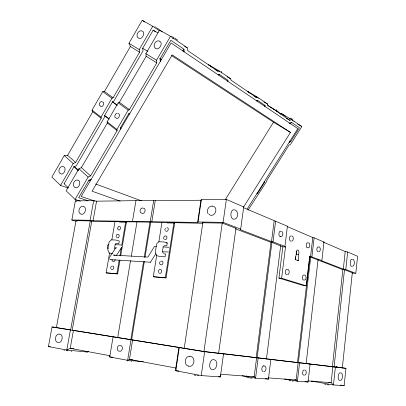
<?xml version="1.0" encoding="UTF-8"?>
<svg xmlns="http://www.w3.org/2000/svg" width="406" height="406" viewBox="0 0 406 406"><rect width="100%" height="100%" fill="white"/><g stroke="black" fill="none" stroke-linecap="round" stroke-linejoin="round"><path stroke-width="0.61" d="M256.856 193.662L257.688 193.2L264.402 182.543L264.407 181.67M265.027 106.453L265.032 105.408L257.688 100.429L256.759 100.866M56.373 327.51L52.044 326.957L48.416 346.572L66.787 350.058L70.218 348.323L73.43 330.367L178.904 347.455L175.823 368.029L175.793 370.749L201.254 375.58L220.367 376.935L223.528 353.92L222.96 353.768L298.166 362.644L296.136 380.001L297.41 381.239L308.073 382.026L310.108 364.091L309.697 364.004M250.761 93.613L247.234 91.203L257.688 97.283L267.691 104.134L267.676 105.174L289.874 120.328L291.554 119.481L301.825 126.535L290.594 144.353L288.96 145.216L266.838 180.335L266.828 181.208L248.096 210.085M295.69 259.886L295.735 256.825M298.293 260.642L298.572 254.171A2.563 1.279 -87.9 0 0 297.948 249.989A2.563 1.279 -87.9 0 0 296.421 253.359L295.172 259.51L298.293 260.642L297.248 260.586M116.065 236.399L116.42 235.069L117.344 234.272M117.41 228.563L118.349 226.599M112.02 259.657L112.041 260.566M342.334 367.978L352.317 272.715M313.376 381.259L311.534 381.117L333.473 384.944L344.151 385.7L345.953 368.349L342.263 367.775M355.813 273.324L357.584 256.262L347.658 251.964L345.217 251.558L323.541 242.204L323.968 242.047L321.862 260.576L321.44 260.703L343.334 269.077L345.79 269.472L355.813 273.324L352.078 273.086M218.707 353.144L335.376 367.105L333.473 384.944L331.139 382.67L328.708 382.249M345.79 269.472L347.658 251.964M332.372 367.009L342.877 269.3M332.849 366.74L331.139 382.67L307.778 380.889M343.334 269.077L345.217 251.558M334.052 367.334L344.542 269.315M306.16 363.39L318.055 259.637M321.862 260.576L310.565 256.541L312.782 237.561L287.037 226.452M298.364 362.756L310.773 256.521M299.552 362.842L297.41 381.239L284.55 378.965M311.909 256.759L314.117 237.789L312.782 237.561M235.916 228.999L270.437 242.128L271.908 242.377L282.835 246.848L278.937 278.069L303.652 285.626L306.236 285.829L309.707 256.211L310.565 256.541M297.456 362.812L309.895 256.506M306.236 285.829L281.612 278.262L285.499 246.955L284.53 246.584L284.916 246.417L287.423 226.243L243.641 207.73M266.453 359.061L280.698 245.594M256.14 358.077L271.051 241.89M256.607 357.737L254.161 376.798L255.562 378.164L268.417 379.108L270.858 359.457L270.498 359.381M284.916 246.417L272.984 241.844L271.497 241.6L274.151 220.894M257.15 357.595L271.969 241.92M258.14 357.96L255.562 378.164L242.103 375.717M272.984 241.844L275.628 221.148M246.741 375.946L246.609 377.382M235.987 228.035L218.626 353.24L203.934 351.479L52.044 326.957M271.497 241.6L240.032 229.568L240.667 229.116L243.712 206.933L226.36 199.417L201.381 199.656L200.929 200.244L197.605 222.463L93.06 220.757L90.137 220.275L71.842 219.986L75.379 200.868L93.659 200.691L96.562 201.183L153.701 200.391L155.244 200.655L200.929 200.244M203.863 351.977L222.285 222.869M201.254 375.58L204.66 351.692L223.528 353.92M240.667 229.116L223.087 222.366L226.36 199.417M184.217 348.384L202.883 222.407M178.904 347.455L179.259 347.577L175.793 370.749L178.939 370.988M197.605 222.463L198.042 221.975L201.381 199.656M163.821 253.857L165.521 253.948L165.069 256.836L159.959 256.541L156.64 255.618L155.31 252.222L156.64 243.91L158.853 241.753L163.963 241.956L167.247 242.966L166.8 245.838L163.963 245.711M166.069 277.917L165.333 277.734L173.92 222.808L174.631 223.056L166.069 277.917L153.275 276.745L156.752 254.963M163.248 246.467L162.476 251.37L163.278 253.308M158.837 241.895L161.918 222.6M131.564 339.974L144.358 261.362M145.074 256.998L150.758 222.062M132.605 339.954L129.448 359.376L127.636 360.32L109.706 356.945L109.894 355.727L70.218 348.323L71.456 348.444M151.824 221.717L155.244 200.655M130.803 339.802L143.526 261.763M144.237 257.389L150.037 221.808M130.991 339.72L127.636 360.32L143.364 361.7M150.266 221.458L153.701 200.391M117.745 337.391L130.539 260.611M131.27 256.242L136.989 221.909L202.376 223.259L202.827 222.777L222.255 223.097L235.947 228.324M109.59 252.938L106.144 272.868L117.628 273.923L119.953 260.221M120.694 255.856L126.398 222.214L125.667 221.98L121.643 245.681M132.457 221.397L135.974 200.559M106.144 272.868L116.872 273.751L119.202 260.028M119.948 255.663L121.323 247.553M111.853 239.86L114.974 221.798M114.411 248.908L115.202 244.29M70.411 329.931L66.787 350.058L87.326 352.017L88.422 351.454M90.137 220.275L93.659 200.691M70.578 330.276L90.279 220.737M72.172 330.413L91.751 221.275M93.06 220.757L96.562 201.183M56.363 327.698L76.013 220.828M165.039 228.811L164.963 230.227M136.989 221.915L93.152 221.392L90.244 220.915L76.039 220.676L77.236 221.031M139.568 52.196L130.397 46.512L128.966 43.269L142.201 20.3L152.763 26.263L139.243 49.598L139.568 52.196L113.117 97.8L111.924 98.298L101.018 117.106L101.231 118.298L75.612 162.466L67.619 155.31L64.275 155.539L51.877 177.052L60.535 185.4L68.228 188.054M101.231 118.298L92.771 111.721L92.05 110.153L102.743 91.609L104.438 91.497L113.117 97.8M67.619 155.31L92.771 111.721M104.438 91.497L130.397 46.512M60.535 185.4L73.187 163.567L75.612 162.466M64.102 183.73L73.907 166.83L76.323 165.729L104.738 116.791L104.53 115.603L112.503 101.865L113.69 101.368L143.024 50.851L142.709 48.253L153.189 30.196L155.716 31.907M257.688 97.283L256.754 97.719L230.882 80.058L230.847 78.901L219.113 70.862L218.073 71.314L187.526 50.466L187.333 47.852L170.505 36.291L159.578 30.115L145.871 53.678L146.18 56.297L119.374 102.342L118.176 102.85L107.123 121.841L107.331 123.038L81.373 167.622L78.931 168.749L66.117 190.779L75.059 199.397L80.403 201.168M75.059 199.397L88.138 177.041L90.599 175.884L117.101 130.636L116.908 129.433L128.189 110.153L129.402 109.63L156.787 62.874L156.503 60.225L170.505 36.291M91.274 179.183L88.823 180.34L78.683 197.646L88.122 200.813M160.294 61.458L160.02 58.814L170.87 40.29L183.969 49.202L184.172 51.821L183.091 51.197M120.663 129.052L120.47 127.849L128.722 113.776L129.93 113.249M182.923 50.973L183.969 49.202M218.768 75.196L219.26 74.374L227.878 80.215L227.913 81.378M227.39 81.022L227.878 80.215M150.464 262.235L155.813 253.664M257.688 100.429L257.221 101.18L256.135 100.546M264.575 106.149L265.032 105.408M225.457 199.376L273.517 122.196L171.56 55.602M289.062 142.511L290.696 141.653L299.44 127.768L291.442 122.323L290.569 123.713L289.493 123.079M243.361 207.37L290.468 132.407L172.2 54.917L92.035 191.201L120.135 201.127M247.137 209.1L297.811 128.611L171.114 42.995L81.144 196.458L94.938 201.132M116.238 255.734L121.836 247.092M109.437 257.505L116.101 247.305L115.913 248.436M160.248 261.439L159.614 262.753L159.822 264.118M288.219 274.522C289.437 273.248 289.666 270.574 288.164 269.462M111.559 266.128L110.772 267.173L110.671 268.544M164.577 236.003L163.598 237.601L163.811 238.936M159.254 269.62L158.269 271.213L158.482 272.593M352.85 266.356C354.829 264.869 354.925 261.033 353.184 259.322M289.772 123.175L291.442 122.323M280.282 114.091L281.394 113.543L291.554 119.481M319.146 251.781C320.638 250.852 320.684 248.066 319.395 246.934L319.096 246.899M218.22 74.826L219.26 74.374M308.606 247.853C310.174 246.939 310.214 244.042 308.864 242.9L308.55 242.859M131.737 361.37L130.991 361.365M291.98 241.174C293.68 240.276 293.716 237.185 292.259 236.023L291.919 235.972M119.207 345.425C116.842 346.1 116.334 350.337 118.796 351.185M168.546 251.953L162.618 251.806M117.09 113.228C115.365 113.629 114.309 115.883 115.086 117.471M108.93 244.392C107.062 244.808 106.742 247.696 108.163 248.802M293.157 381.173L292.442 381.148M304.673 375.291C306.428 374.606 306.667 371.642 305.566 370.267L305.266 370.15M142.552 207.872C140.385 208.1 139.238 211.267 140.715 212.856M264.154 371.678C266.595 371.018 266.935 365.532 263.692 365.836M213.18 369.699C217.149 368.932 218.352 361.457 214.566 359.772M251.999 378.174L250.517 378.062M71.837 351.2L71.177 351.205M59.068 334.016C54.835 334.016 53.825 342.517 58.54 342.537A4.273 2.801 -79.4 0 0 62.154 338.274A4.273 2.801 -79.4 0 0 59.332 334.158M189.841 356.26C184.649 355.91 183.456 364.933 188.384 366.227M198.042 221.975L223.087 222.366M119.481 222.092L126.398 222.214M167.054 222.924L174.631 223.056M280.353 236.586C283.215 237.307 283.606 232.592 281.8 231.329M282.835 246.848L285.499 246.955M166.115 242.92L167.247 242.966M101.865 101.536C99.952 101.454 98.709 104.037 99.485 105.651M115.431 243.554L118.841 243.707L119.303 240.997L115.933 240.037L111.386 239.855L109.123 241.885L107.763 249.715L109.123 252.923L112.523 253.811M304.49 280.084L304.81 280.099C306.347 279.135 306.505 276.207 305.079 275.085L303.967 275.009A2.532 1.238 -86.9 0 0 302.424 277.77A2.532 1.238 -86.9 0 0 304.018 279.861M115.147 244.676L120.826 244.955M156.285 246.564L154.427 246.478L147.911 257.11L113.502 255.08L114.213 255.125M163.095 246.873L168.871 247.35M296.294 254.4L298.385 254.501M150.606 262.246L110.483 259.632L109.255 258.637M278.937 278.069L281.612 278.262M220.778 374.251L254.161 376.798L252.923 376.575M153.275 276.745L165.333 277.734M112.787 357.224L109.706 356.945L113.086 336.823M132.564 359.655L129.448 359.376L175.823 368.029M72.689 348.566L73.928 348.688M48.416 346.572L50.288 346.754M298.385 362.604L342.354 367.831M335.376 367.105L345.953 368.349M62.834 166.445C59.504 166.018 57.327 171.804 60.154 173.646M328.931 384.913L327.033 384.624M66.391 350.627L67.462 350.784M197.331 375.596L198.59 375.778M77.455 179.959C73.963 179.422 71.73 185.476 74.704 187.359M336.117 366.816L337.35 367.009M339.807 367.389L341.035 367.582M336.153 366.862L337.391 367.06M339.873 367.445L341.111 367.638M290.671 380.909L288.894 380.605M249.132 377.869L247.244 377.544M212.795 206.045C208.846 205.116 206.02 210.547 208.045 213.698M56.388 327.581L70.649 329.89M179.259 347.577L204.66 351.692M309.362 256.937L310.697 257.155L342.05 269.371L344.496 269.767L352.312 272.751M340.451 385.061L341.685 385.274M342.918 385.487L344.151 385.7M294.893 379.783L296.136 380.001L268.193 377.869L268.417 379.108L265.326 378.549M304.972 381.478L308.073 382.026M127.032 360.817L127.626 360.919M196.118 375.398L194.144 375.022M326.125 384.472L324.709 384.198M234.769 209.8C238.895 210.79 238.474 219.753 233.683 219.174A4.689 2.7 -89.6 0 1 230.918 214.018A4.689 2.7 -89.6 0 1 234.257 209.927M86.102 351.789L87.326 352.017M218.535 376.59L220.367 376.935L220.235 375.296M83.113 206.349C79.474 205.669 77.262 211.973 80.307 213.916M63.986 350.2L64.595 350.327M116.872 273.751L117.628 273.923M71.842 219.986L76.049 221.24M75.379 200.868L76.567 201.259M141.907 30.826C138.522 29.75 135.299 35.388 137.883 37.799M159.299 40.955C155.777 39.752 152.367 45.629 155.128 48.111M95.654 184.014L141.389 200.797M88.823 180.34L90.279 180.878L89.345 180.036M341.263 372.962L341.659 373.134C343.1 375.185 342.725 378.605 340.908 380.32L339.426 380.234A3.74 1.604 -83.9 0 1 338.274 375.88A3.74 1.604 -83.9 0 1 340.604 372.962M314.117 237.789L323.968 242.047M120.47 127.849L121.171 128.184M257.272 193.002L257.688 193.2M128.722 113.776L129.412 114.127M263.991 182.335L264.402 182.543M289.224 118.511L289.595 118.709M184.613 46.309L187.333 47.852M152.991 30.085L157.868 32.866M256.024 96.719L256.353 96.907M219.113 70.862L208.4 64.696L211.988 67.147M273.253 109.153L273.74 109.432M214.855 69.462L218.073 71.314M227.121 76.749L230.847 78.901M171.667 36.18L172.362 36.581M254.141 96.197L256.754 97.719M263.87 101.906L267.691 104.134M267.696 105.535L275.019 109.813L280.759 113.741M297.593 124.058L301.825 126.535M286.134 118.131L289.874 120.328M290.645 118.146L292.655 119.364M273.517 122.196L290.468 132.407M154.772 26.664L155.569 27.146M142.516 48.136L147.82 51.369M159.756 58.687L161.349 59.657L160.02 58.814M289.64 141.004L290.696 141.653L289.914 141.156M128.966 43.269L139.243 49.598M145.871 53.678L156.503 60.225M173.189 37.083L174.088 37.636M172.53 38.205L173.428 38.763M219.235 71.451L219.753 71.776M146.18 56.297L156.787 62.874M276.217 109.772L276.877 110.193M292.112 120.227L292.787 120.653M156.437 27.684L159.477 29.699M174.991 38.215L177.661 40.103M258.581 98.293L258.926 98.526M276.943 111.422L277.42 111.741M221.346 71.39L221.742 71.654M142.201 20.3L144.769 22.046M159.578 30.115L162.136 31.866M281.394 113.543L285.545 116.385M152.763 26.263L159.421 30.815M221.133 72.669L221.427 72.882M277.948 110.899L278.283 111.132M293.853 121.358L294.183 121.587M119.374 102.342L129.402 109.63M102.743 91.609L111.924 98.298M118.176 102.85L128.189 110.153M112.655 101.825L117.227 105.179M112.467 101.84L117.04 105.2M105.2 115.913L109.194 118.983M104.494 115.573L108.991 119.024M92.05 110.153L101.018 117.106M107.123 121.841L116.908 129.433M107.331 123.038L117.101 130.636M114.802 255.328L115.218 255.668M81.373 167.622L90.599 175.884M64.275 155.539L73.187 163.567M78.931 168.749L88.138 177.041M73.928 166.084L78.597 170.312M73.877 166.8L78.079 170.611M64.072 183.7L68.183 187.623M77.708 180.188A3.943 2.563 -69.8 0 1 79.414 184.892A3.943 2.563 -69.8 0 1 75.059 187.323M159.456 41.28A4.136 2.705 -60 0 1 160.39 46.462A4.136 2.705 -60 0 1 155.437 48.172M117.968 113.665A2.537 1.675 -65 0 1 119.405 115.436A2.537 1.675 -65 0 1 117.765 118.242A2.537 1.675 -65 0 1 115.766 117.435M102.312 101.962A2.472 1.583 -64.9 0 1 103.662 103.657A2.472 1.583 -64.9 0 1 102.079 106.392A2.472 1.583 -64.9 0 1 100.18 105.646M142.105 31.166A4.019 2.558 -60.3 0 1 142.942 36.164A4.019 2.558 -60.3 0 1 138.223 37.885M63.118 166.704A3.837 2.426 -69.3 0 1 64.706 171.215A3.837 2.426 -69.3 0 1 60.535 173.641M119.653 345.739A2.918 2.071 -81.1 0 1 122.353 348.389A2.918 2.071 -81.1 0 1 119.273 351.094M189.775 356.361A5.029 3.877 -84.1 0 1 193.901 362.015A5.029 3.877 -84.1 0 1 188.369 365.958M212.703 369.369A5.009 2.862 -80.8 0 1 209.765 364.248A5.009 2.862 -80.8 0 1 214.043 359.807M263.372 371.409A2.842 1.462 -82.2 0 1 261.875 368.516A2.842 1.462 -82.2 0 1 264.057 365.973M303.886 375.042A2.583 1.213 -83.1 0 1 302.643 372.419A2.583 1.213 -83.1 0 1 304.454 370.084M165.024 236.15A1.913 1.421 -72.1 0 1 166.79 236.627A1.913 1.421 -72.1 0 1 166.409 239.032A1.913 1.421 -72.1 0 1 164.516 239.388M161.05 261.281A1.928 1.436 -74.3 0 1 162.877 261.956A1.928 1.436 -74.3 0 1 162.217 264.484A1.928 1.436 -74.3 0 1 160.279 264.24M167.099 227.619A1.908 1.416 -71.3 0 1 168.028 230.222A1.908 1.416 -71.3 0 1 165.577 230.765M165.704 228.517A1.908 1.416 -71.3 0 1 165.993 228.136M159.715 269.736A1.939 1.441 -75.1 0 1 161.481 270.3A1.939 1.441 -75.1 0 1 161.096 272.751A1.939 1.441 -75.1 0 1 159.193 273.035M117.806 234.409A1.807 1.264 -72.6 0 1 119.161 235.561A1.807 1.264 -72.6 0 1 118.116 237.743A1.807 1.264 -72.6 0 1 116.578 236.967M118.806 226.746A1.802 1.259 -72 0 1 120.415 227.299A1.802 1.259 -72 0 1 119.785 229.649A1.802 1.259 -72 0 1 118.065 229.497M117.928 229.126A1.802 1.259 -72 0 1 117.872 228.7M115.101 259.48A1.822 1.279 -74.4 0 1 114.319 261.332A1.822 1.279 -74.4 0 1 112.868 261.368M112.65 261.063A1.822 1.279 -74.4 0 1 112.508 260.682M112.371 266.087A1.832 1.284 -75 0 1 113.71 267.173A1.832 1.284 -75 0 1 112.898 269.371A1.832 1.284 -75 0 1 111.28 269.046M296.126 250.954A2.558 1.284 -87.9 0 1 296.157 253.491M352.215 266.092A3.552 1.538 -87.9 0 1 350.241 262.611A3.552 1.538 -87.9 0 1 352.525 259.551M83.362 206.517A4.035 2.669 -71.3 0 1 85.128 211.455A4.035 2.669 -71.3 0 1 80.657 213.815M212.714 206.243A4.71 3.659 -68.3 0 1 215.281 212.587A4.71 3.659 -68.3 0 1 208.923 214.038M280.708 236.454A2.675 1.391 -88.7 0 1 278.932 233.714A2.675 1.391 -88.7 0 1 280.988 231.537M318.355 251.598A2.446 1.162 -88.2 0 1 316.868 249.152A2.446 1.162 -88.2 0 1 318.588 247.097M142.927 208.288A2.746 1.964 -70.3 0 1 145.049 209.745A2.746 1.964 -70.3 0 1 143.825 213.059A2.746 1.964 -70.3 0 1 141.283 212.744M287.402 274.116A2.634 1.34 -87 0 1 285.616 273.7A2.634 1.34 -87 0 1 285.814 270.142A2.634 1.34 -87 0 1 287.636 269.949M291.188 241.007A2.603 1.319 -88.5 0 1 289.493 238.692A2.603 1.319 -88.5 0 1 291.132 235.993M308.103 247.391A2.502 1.218 -88.3 0 1 306.55 247.051A2.502 1.218 -88.3 0 1 306.515 243.839A2.502 1.218 -88.3 0 1 308.058 243.072"/></g></svg>
